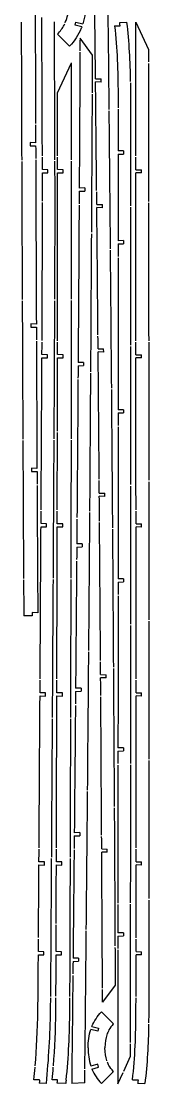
# Model space of a CAD drawing. Header units: millimetres. Extents: x 4 to 96, y 4 to 1215.
# Drawn here: x 5 to 96, y 4 to 766 of the extents above; entities that cross this region are included whole.
import ezdxf

# ---------------------------------------------------------------- set-up
doc = ezdxf.new("R2010")
doc.units = ezdxf.units.MM
doc.layers.get('0').update_dxf_attribs({"linetype": 'CONTINUOUS'})

msp = doc.modelspace()

# ---------------------------------------------------------------- linework, layer by layer
for p, q in [((43.22, 762.84), (43.79, 765.03)), ((47.93, 761.62), (43.22, 762.84)), ((43.79, 765.03), (48.67, 763.76)), ((71.47, 762.39), (75.46, 762.47)), ((75.18, 764.84), (80.38, 764.95)), ((75.46, 762.47), (75.46, 762.54)), ((86.69, 765.17), (95.86, 745.5)), ((39.16, 747.83), (30.59, 756.41)), ((55.75, 741.38), (46.69, 753.57)), ((30.53, 714.45), (40.54, 735.93)), ((57.84, 724.45), (61.82, 724.33)), ((61.85, 722.07), (61.82, 724.33)), ((61.85, 722.07), (57.87, 722.18)), ((73.98, 713.66), (73.98, 712.54)), ((14.85, 678.6), (10.87, 678.7)), ((10.87, 678.7), (10.88, 676.43)), ((10.88, 676.43), (14.86, 676.34)), ((77.98, 672.76), (74.01, 672.68)), ((77.98, 672.76), (77.99, 670.5)), ((74.01, 670.42), (77.99, 670.5)), ((23.67, 659.19), (19.69, 659.31)), ((19.69, 657.05), (23.67, 656.93)), ((34.59, 659.18), (30.61, 659.28)), ((30.61, 657.02), (34.59, 656.92)), ((34.59, 656.92), (34.59, 659.18)), ((86.77, 659.22), (90.75, 659.14)), ((90.75, 656.88), (86.77, 656.96)), ((90.75, 656.88), (90.75, 659.14)), ((46.09, 643.78), (50.07, 643.89)), ((50.09, 646.16), (46.11, 646.04)), ((50.09, 646.16), (50.07, 643.89)), ((58.74, 634.38), (62.72, 634.26)), ((62.74, 632), (62.72, 634.26)), ((62.74, 632), (58.76, 632.12)), ((78, 608.36), (74.02, 608.28)), ((74.02, 606.02), (78, 606.1)), ((78, 608.36), (78, 606.1)), ((15.35, 548.55), (11.37, 548.65)), ((11.37, 548.65), (11.38, 546.38)), ((11.38, 546.38), (15.36, 546.29)), ((23.37, 526.53), (19.39, 526.64)), ((23.35, 524.27), (23.37, 526.53)), ((34.54, 526.53), (30.56, 526.62)), ((34.54, 524.26), (34.54, 526.53)), ((59.68, 530.83), (63.66, 530.71)), ((63.68, 528.45), (59.7, 528.56)), ((63.68, 528.45), (63.66, 530.71)), ((86.84, 526.57), (90.82, 526.49)), ((90.82, 524.23), (90.82, 526.49)), ((19.38, 524.38), (23.35, 524.27)), ((30.56, 524.36), (34.54, 524.26)), ((45.3, 518.7), (49.28, 518.82)), ((49.3, 521.08), (45.32, 520.96)), ((49.3, 521.08), (49.28, 518.82)), ((90.82, 524.23), (86.84, 524.31)), ((77.99, 487.13), (74.02, 487.05)), ((74.02, 484.79), (77.99, 484.87)), ((77.99, 487.13), (77.99, 484.87)), ((15.82, 445.02), (11.84, 445.12)), ((11.84, 445.12), (11.86, 442.86)), ((11.86, 442.86), (15.83, 442.76)), ((60.54, 427.28), (64.52, 427.16)), ((64.53, 424.9), (64.52, 427.16)), ((64.53, 424.9), (60.55, 425.01)), ((22.69, 405.29), (18.71, 405.4)), ((22.68, 403.03), (22.69, 405.29)), ((34.32, 405.29), (30.34, 405.39)), ((34.31, 403.03), (34.32, 405.29)), ((86.88, 405.34), (90.86, 405.26)), ((90.86, 403), (90.86, 405.26)), ((18.7, 403.14), (22.68, 403.03)), ((30.34, 403.12), (34.31, 403.03)), ((90.86, 403), (86.88, 403.08)), ((44.35, 388.62), (48.33, 388.73)), ((48.35, 391), (44.37, 390.88)), ((48.35, 391), (48.33, 388.73)), ((77.97, 365.9), (74, 365.82)), ((77.97, 365.9), (77.97, 363.64)), ((73.99, 363.56), (77.97, 363.64)), ((12.41, 339.21), (6.33, 339.36)), ((16.37, 341.5), (12.4, 341.59)), ((12.4, 341.59), (12.41, 339.21)), ((61.49, 297.19), (65.47, 297.07)), ((65.48, 294.81), (61.5, 294.93)), ((65.48, 294.81), (65.47, 297.07)), ((21.97, 284.05), (17.99, 284.17)), ((21.96, 281.79), (21.97, 284.05)), ((34.04, 284.05), (30.07, 284.15)), ((34.04, 281.79), (34.04, 284.05)), ((43.5, 285.07), (47.48, 285.18)), ((47.5, 287.44), (43.52, 287.33)), ((47.5, 287.44), (47.48, 285.18)), ((86.91, 284.11), (90.88, 284.03)), ((90.88, 281.77), (90.88, 284.03)), ((17.98, 281.91), (21.96, 281.79)), ((30.06, 281.89), (34.04, 281.79)), ((90.88, 281.77), (86.91, 281.85)), ((77.93, 244.67), (73.95, 244.59)), ((77.93, 244.67), (77.93, 242.41)), ((73.95, 242.32), (77.93, 242.41)), ((46.56, 183.89), (42.57, 183.77)), ((46.56, 183.89), (46.53, 181.63)), ((42.55, 181.51), (46.53, 181.63)), ((62.28, 172.11), (66.26, 172)), ((66.27, 169.73), (62.29, 169.85)), ((66.27, 169.73), (66.26, 172)), ((17.22, 160.67), (21.2, 160.55)), ((21.22, 162.81), (17.24, 162.93)), ((21.2, 160.55), (21.22, 162.81)), ((33.71, 162.82), (29.73, 162.92)), ((29.73, 160.65), (33.7, 160.56)), ((33.7, 160.56), (33.71, 162.82)), ((86.91, 162.88), (90.88, 162.79)), ((90.88, 160.53), (86.91, 160.61)), ((90.88, 160.53), (90.88, 162.79)), ((77.86, 112.02), (73.88, 111.94)), ((73.88, 109.68), (77.86, 109.76)), ((77.86, 112.02), (77.86, 109.76)), ((16.8, 96.27), (20.78, 96.16)), ((20.8, 98.42), (16.82, 98.53)), ((20.78, 96.16), (20.8, 98.42)), ((33.51, 98.42), (29.53, 98.52)), ((29.53, 96.26), (33.5, 96.16)), ((41.66, 91.45), (45.64, 91.56)), ((45.66, 93.82), (41.68, 93.71)), ((45.66, 93.82), (45.64, 91.56)), ((86.9, 98.48), (90.87, 98.4)), ((90.87, 96.14), (86.9, 96.22)), ((90.87, 96.14), (90.87, 98.4)), ((71.94, 74.52), (62.88, 62.32)), ((29.33, 55.35), (29.34, 56.44)), ((62.06, 55.24), (70.64, 46.66)), ((86.87, 55.24), (86.87, 56.36)), ((59.37, 41.46), (54.47, 42.73)), ((55.26, 44.86), (59.93, 43.65)), ((59.93, 43.65), (59.37, 41.46)), ((78.03, 12.79), (82.97, 23.4)), ((59.37, 17.7), (54.47, 16.43)), ((55.26, 14.3), (59.93, 15.51)), ((59.93, 15.51), (59.37, 17.7)), ((62.06, 3.91), (70.64, 12.49)), ((73.8, 3.73), (77.6, 11.89)), ((17.63, 6.47), (13.64, 6.59)), ((22.52, 3.95), (17.38, 4.1)), ((17.62, 6.35), (17.63, 6.47)), ((30.64, 6.46), (26.65, 6.56)), ((36.47, 3.94), (30.36, 4.09)), ((30.63, 6.37), (30.64, 6.46)), ((50.09, 4.39), (40.72, 4.02)), ((84.36, 6.51), (88.35, 6.43)), ((88.07, 4.06), (93.27, 3.95)), ((88.35, 6.43), (88.34, 6.36))]:
    msp.add_line(p, q)
for points, knots in [([(57.84, 724.45), (57.84, 724.47), (57.84, 724.49), (57.84, 724.5), (57.54, 753.5), (57.23, 782.59), (56.91, 811.81), (56.91, 811.83), (56.91, 811.85), (56.91, 811.87)], [-47.569558, -47.569558, -47.569558, -47.569558, -47.539075, -47.539075, -47.539075, -1.560978, -1.560978, -1.560978, -1.527864, -1.527864, -1.527864, -1.527864]), ([(36.09, 764.69), (36.51, 765.65), (36.87, 766.63), (37.18, 767.64), (37.72, 769.38), (38.1, 771.17), (38.36, 772.99), (38.65, 775.08), (38.78, 777.21), (38.78, 779.33)], [16.341574, 16.341574, 16.341574, 16.341574, 17.275999, 17.275999, 17.275999, 18.903956, 18.903956, 18.903956, 20.788839, 20.788839, 20.788839, 20.788839]), ([(50.9, 779.33), (50.9, 774.05), (50.27, 768.82), (48.69, 763.82), (48.68, 763.8), (48.68, 763.78), (48.67, 763.76)], [0, 0, 0, 0, 1.582016, 1.582016, 1.582016, 1.587746, 1.587746, 1.587746, 1.587746]), ([(28.72, 666.31), (28.7, 675.78), (28.67, 685.25), (28.63, 694.72), (28.57, 711.83), (28.45, 736.08), (28.29, 765.31)], [226.827964, 226.827964, 226.827964, 226.827964, 229.695127, 229.695127, 229.695127, 234.880883, 234.880883, 234.880883, 234.880883]), ([(30.59, 756.41), (30.6, 756.42), (30.62, 756.44), (30.63, 756.45), (32.64, 758.58), (34.13, 760.76), (35.27, 762.95), (35.41, 763.23), (35.55, 763.5), (35.68, 763.78)], [13.556776, 13.556776, 13.556776, 13.556776, 13.571296, 13.571296, 13.571296, 15.767941, 15.767941, 15.767941, 16.043787, 16.043787, 16.043787, 16.043787]), ([(71.47, 762.39), (71.48, 762.36), (71.48, 762.34), (71.48, 762.32), (73.31, 746.51), (73.93, 729.51), (73.98, 713.66)], [-4.912993, -4.912993, -4.912993, -4.912993, -4.906283, -4.906283, -4.906283, -0.050397, -0.050397, -0.050397, -0.050397]), ([(75.46, 762.54), (75.37, 763.29), (75.28, 764.03), (75.19, 764.78), (75.19, 764.8), (75.18, 764.82), (75.18, 764.84)], [-5.439985, -5.439985, -5.439985, -5.439985, -5.2127324, -5.2127324, -5.2127324, -5.2060205, -5.2060205, -5.2060205, -5.2060205]), ([(83.03, 722.55), (82.8, 736.55), (82.05, 751.12), (80.39, 764.89), (80.39, 764.91), (80.38, 764.93), (80.38, 764.95)], [0.985996, 0.985996, 0.985996, 0.985996, 5.077313, 5.077313, 5.077313, 5.082649, 5.082649, 5.082649, 5.082649]), ([(86.76, 669.22), (86.75, 685.65), (86.74, 701.61), (86.73, 716.99), (86.71, 732.55), (86.7, 748.54), (86.69, 764.9), (86.69, 764.99), (86.69, 765.08), (86.69, 765.17)], [-15.054836, -15.054836, -15.054836, -15.054836, -13.939691, -13.939691, -13.939691, -12.811211, -12.811211, -12.811211, -12.804973, -12.804973, -12.804973, -12.804973]), ([(47.93, 761.62), (47.92, 761.6), (47.91, 761.58), (47.9, 761.56), (47.78, 761.25), (47.66, 760.94), (47.54, 760.63), (45.58, 755.84), (42.78, 751.61), (39.21, 747.88), (39.19, 747.86), (39.18, 747.85), (39.16, 747.83)], [1.815181, 1.815181, 1.815181, 1.815181, 1.821885, 1.821885, 1.821885, 1.921436, 1.921436, 1.921436, 3.469558, 3.469558, 3.469558, 3.475684, 3.475684, 3.475684, 3.475684]), ([(46.69, 753.57), (46.69, 753.51), (46.69, 753.45), (46.69, 753.39), (46.68, 750.45), (46.66, 747.51), (46.65, 744.57)], [-402.589646, -402.589646, -402.589646, -402.589646, -402.493097, -402.493097, -402.493097, -397.756701, -397.756701, -397.756701, -397.756701]), ([(46.64, 743.57), (46.48, 711.04), (46.3, 678.56), (46.11, 646.1), (46.11, 646.08), (46.11, 646.06), (46.11, 646.04)], [-397.219615, -397.219615, -397.219615, -397.219615, -344.79994, -344.79994, -344.79994, -344.766481, -344.766481, -344.766481, -344.766481]), ([(55.62, 714.37), (55.64, 719.27), (55.67, 724.16), (55.69, 729.06), (55.71, 733.16), (55.73, 737.26), (55.75, 741.36), (55.75, 741.36), (55.75, 741.37), (55.75, 741.38)], [72.619974, 72.619974, 72.619974, 72.619974, 74.117739, 74.117739, 74.117739, 75.37221, 75.37221, 75.37221, 75.374251, 75.374251, 75.374251, 75.374251]), ([(95.86, 745.5), (95.86, 745.49), (95.86, 745.49), (95.86, 745.48), (95.86, 742.48), (95.86, 739.49), (95.87, 736.5)], [56.0141707, 56.0141707, 56.0141707, 56.0141707, 56.0153823, 56.0153823, 56.0153823, 56.8372609, 56.8372609, 56.8372609, 56.8372609]), ([(40.66, 666.34), (40.64, 687.2), (40.6, 710.67), (40.55, 735.66), (40.55, 735.75), (40.55, 735.84), (40.54, 735.93)], [-49.669604, -49.669604, -49.669604, -49.669604, -45.777117, -45.777117, -45.777117, -45.763134, -45.763134, -45.763134, -45.763134]), ([(95.87, 735.5), (95.87, 728.81), (95.88, 722.15), (95.88, 715.54), (95.9, 691.15), (95.91, 664.56), (95.93, 636.5)], [56.928959, 56.928959, 56.928959, 56.928959, 58.770187, 58.770187, 58.770187, 65.558488, 65.558488, 65.558488, 65.558488]), ([(58.64, 644.38), (58.39, 670.22), (58.13, 696.13), (57.87, 722.12), (57.87, 722.14), (57.87, 722.16), (57.87, 722.18)], [-90.021815, -90.021815, -90.021815, -90.021815, -48.798865, -48.798865, -48.798865, -48.765863, -48.765863, -48.765863, -48.765863]), ([(30.6, 669.28), (30.58, 683.31), (30.56, 698.47), (30.53, 714.44), (30.53, 714.44), (30.53, 714.44), (30.53, 714.45)], [-49.48689, -49.48689, -49.48689, -49.48689, -46.899304, -46.899304, -46.899304, -46.898583, -46.898583, -46.898583, -46.898583]), ([(73.99, 702.54), (74, 694.88), (74.01, 684.83), (74.01, 672.74), (74.01, 672.72), (74.01, 672.7), (74.01, 672.68)], [-30.107494, -30.107494, -30.107494, -30.107494, -28.577894, -28.577894, -28.577894, -28.575313, -28.575313, -28.575313, -28.575313]), ([(14.81, 691.39), (14.82, 687.04), (14.83, 682.8), (14.85, 678.66), (14.85, 678.64), (14.85, 678.62), (14.85, 678.6)], [-31.456799, -31.456799, -31.456799, -31.456799, -30.6720623, -30.6720623, -30.6720623, -30.6681596, -30.6681596, -30.6681596, -30.6681596]), ([(14.86, 676.34), (14.86, 676.32), (14.86, 676.3), (14.86, 676.28), (14.87, 673.24), (14.88, 670.25), (14.89, 667.34)], [-30.5243491, -30.5243491, -30.5243491, -30.5243491, -30.520621, -30.520621, -30.520621, -29.9373058, -29.9373058, -29.9373058, -29.9373058]), ([(4.84, 665.11), (4.88, 652.19), (4.92, 640.59), (4.96, 630.63), (5.04, 609.46), (5.12, 587.92), (5.21, 566.11)], [-29.790189, -29.790189, -29.790189, -29.790189, -27.178232, -27.178232, -27.178232, -21.627831, -21.627831, -21.627831, -21.627831]), ([(14.89, 666.34), (14.94, 652.94), (14.98, 640.93), (15.02, 630.67), (15.12, 603.85), (15.23, 576.42), (15.35, 548.61), (15.35, 548.59), (15.35, 548.57), (15.35, 548.55)], [-29.870482, -29.870482, -29.870482, -29.870482, -27.178232, -27.178232, -27.178232, -20.144907, -20.144907, -20.144907, -20.139703, -20.139703, -20.139703, -20.139703]), ([(19.69, 659.31), (19.69, 659.33), (19.69, 659.35), (19.69, 659.37), (19.68, 662.33), (19.68, 665.31), (19.67, 668.31)], [-493.908912, -493.908912, -493.908912, -493.908912, -493.862709, -493.862709, -493.862709, -486.801141, -486.801141, -486.801141, -486.801141]), ([(28.64, 566.31), (28.68, 577.7), (28.71, 588.67), (28.73, 598.39), (28.77, 620.68), (28.77, 643), (28.72, 665.31)], [217.030123, 217.030123, 217.030123, 217.030123, 219.973445, 219.973445, 219.973445, 226.727054, 226.727054, 226.727054, 226.727054]), ([(30.61, 659.28), (30.61, 659.3), (30.61, 659.32), (30.61, 659.34), (30.61, 662.26), (30.61, 665.25), (30.6, 668.28)], [-50.1142134, -50.1142134, -50.1142134, -50.1142134, -50.1104679, -50.1104679, -50.1104679, -49.5484894, -49.5484894, -49.5484894, -49.5484894]), ([(40.67, 566.34), (40.69, 589.81), (40.7, 614.85), (40.69, 638.9), (40.69, 647.11), (40.68, 655.96), (40.67, 665.34)], [-56.633538, -56.633538, -56.633538, -56.633538, -51.488581, -51.488581, -51.488581, -49.73191, -49.73191, -49.73191, -49.73191]), ([(74.01, 670.42), (74.01, 670.4), (74.01, 670.38), (74.01, 670.36), (74.02, 653.27), (74.02, 632.31), (74.02, 608.35), (74.02, 608.33), (74.02, 608.3), (74.02, 608.28)], [-28.480977, -28.480977, -28.480977, -28.480977, -28.47855, -28.47855, -28.47855, -26.363363, -26.363363, -26.363363, -26.361562, -26.361562, -26.361562, -26.361562]), ([(86.77, 659.22), (86.77, 659.24), (86.77, 659.26), (86.77, 659.28), (86.77, 662.28), (86.77, 665.26), (86.76, 668.22)], [-15.279875, -15.279875, -15.279875, -15.279875, -15.2785597, -15.2785597, -15.2785597, -15.0774525, -15.0774525, -15.0774525, -15.0774525]), ([(19.71, 636.64), (19.71, 643.43), (19.7, 650.18), (19.69, 656.99), (19.69, 657.01), (19.69, 657.03), (19.69, 657.05)], [-512.024911, -512.024911, -512.024911, -512.024911, -495.757735, -495.757735, -495.757735, -495.708453, -495.708453, -495.708453, -495.708453]), ([(30.58, 536.62), (30.62, 567.68), (30.65, 604.31), (30.63, 638.9), (30.63, 644.62), (30.62, 650.65), (30.61, 656.96), (30.61, 656.98), (30.61, 657), (30.61, 657.02)], [-58.887986, -58.887986, -58.887986, -58.887986, -51.488581, -51.488581, -51.488581, -50.263847, -50.263847, -50.263847, -50.259862, -50.259862, -50.259862, -50.259862]), ([(86.84, 536.57), (86.82, 577.92), (86.8, 618.55), (86.77, 656.9), (86.77, 656.92), (86.77, 656.94), (86.77, 656.96)], [-17.900831, -17.900831, -17.900831, -17.900831, -15.331807, -15.331807, -15.331807, -15.330439, -15.330439, -15.330439, -15.330439]), ([(46.09, 643.78), (46.09, 643.76), (46.09, 643.74), (46.09, 643.72), (46.08, 640.74), (46.06, 637.76), (46.04, 634.78)], [-343.548272, -343.548272, -343.548272, -343.548272, -343.517083, -343.517083, -343.517083, -338.702271, -338.702271, -338.702271, -338.702271]), ([(58.74, 634.38), (58.74, 634.4), (58.74, 634.42), (58.74, 634.44), (58.71, 637.42), (58.68, 640.4), (58.65, 643.38)], [-95.340743, -95.340743, -95.340743, -95.340743, -95.310035, -95.310035, -95.310035, -90.553548, -90.553548, -90.553548, -90.553548]), ([(46.03, 633.78), (45.81, 596.18), (45.57, 558.61), (45.32, 521.03), (45.32, 521.01), (45.32, 520.98), (45.32, 520.96)], [-338.163788, -338.163788, -338.163788, -338.163788, -277.422729, -277.422729, -277.422729, -277.38922, -277.38922, -277.38922, -277.38922]), ([(59.59, 540.83), (59.33, 571.16), (59.05, 601.56), (58.76, 632.06), (58.76, 632.08), (58.76, 632.1), (58.76, 632.12)], [-145.261647, -145.261647, -145.261647, -145.261647, -96.578077, -96.578077, -96.578077, -96.544884, -96.544884, -96.544884, -96.544884]), ([(74.02, 606.02), (74.02, 606), (74.02, 605.98), (74.02, 605.96), (74.02, 603.03), (74.02, 600.05), (74.02, 597.02)], [-26.2952937, -26.2952937, -26.2952937, -26.2952937, -26.2935778, -26.2935778, -26.2935778, -26.0364706, -26.0364706, -26.0364706, -26.0364706]), ([(74.02, 596.02), (74.02, 563.85), (74.02, 526.92), (74.02, 487.11), (74.02, 487.09), (74.02, 487.07), (74.02, 487.05)], [-26.008167, -26.008167, -26.008167, -26.008167, -23.280338, -23.280338, -23.280338, -23.278939, -23.278939, -23.278939, -23.278939]), ([(15.36, 546.29), (15.36, 546.27), (15.36, 546.25), (15.36, 546.23), (15.37, 543.25), (15.38, 540.27), (15.4, 537.29)], [-19.9491102, -19.9491102, -19.9491102, -19.9491102, -19.9442007, -19.9442007, -19.9442007, -19.1922422, -19.1922422, -19.1922422, -19.1922422]), ([(15.4, 536.29), (15.53, 506.21), (15.67, 475.73), (15.82, 445.08), (15.82, 445.06), (15.82, 445.04), (15.82, 445.02)], [-19.108279, -19.108279, -19.108279, -19.108279, -11.53485, -11.53485, -11.53485, -11.529759, -11.529759, -11.529759, -11.529759]), ([(19.39, 526.64), (19.39, 526.66), (19.39, 526.68), (19.39, 526.7), (19.4, 529.74), (19.42, 532.72), (19.43, 535.64)], [-588.448034, -588.448034, -588.448034, -588.448034, -588.415026, -588.415026, -588.415026, -583.284236, -583.284236, -583.284236, -583.284236]), ([(30.56, 526.62), (30.56, 526.64), (30.56, 526.66), (30.56, 526.68), (30.57, 527.19), (30.57, 527.71), (30.57, 528.23), (30.57, 530.65), (30.57, 533.12), (30.58, 535.62)], [-59.6988802, -59.6988802, -59.6988802, -59.6988802, -59.6940201, -59.6940201, -59.6940201, -59.5664298, -59.5664298, -59.5664298, -58.9675559, -58.9675559, -58.9675559, -58.9675559]), ([(59.68, 530.83), (59.68, 530.85), (59.68, 530.87), (59.68, 530.88), (59.66, 533.86), (59.63, 536.85), (59.6, 539.83)], [-150.61255, -150.61255, -150.61255, -150.61255, -150.581633, -150.581633, -150.581633, -145.796619, -145.796619, -145.796619, -145.796619]), ([(86.84, 526.57), (86.84, 526.59), (86.84, 526.61), (86.84, 526.63), (86.84, 529.62), (86.84, 532.6), (86.84, 535.57)], [-18.1076847, -18.1076847, -18.1076847, -18.1076847, -18.1064705, -18.1064705, -18.1064705, -17.9215411, -17.9215411, -17.9215411, -17.9215411]), ([(60.46, 437.27), (60.22, 467.63), (59.97, 498.03), (59.7, 528.5), (59.7, 528.52), (59.7, 528.54), (59.7, 528.56)], [-200.785845, -200.785845, -200.785845, -200.785845, -151.857119, -151.857119, -151.857119, -151.82376, -151.82376, -151.82376, -151.82376]), ([(18.77, 415.4), (18.96, 448.36), (19.14, 481.36), (19.32, 514.36), (19.34, 517.75), (19.36, 521.06), (19.38, 524.32), (19.38, 524.34), (19.38, 524.36), (19.38, 524.38)], [-648.305246, -648.305246, -648.305246, -648.305246, -595.202669, -595.202669, -595.202669, -589.750928, -589.750928, -589.750928, -589.716624, -589.716624, -589.716624, -589.716624]), ([(30.47, 471.84), (30.49, 483.2), (30.53, 501.82), (30.56, 524.3), (30.56, 524.32), (30.56, 524.34), (30.56, 524.36)], [-65.550616, -65.550616, -65.550616, -65.550616, -59.892631, -59.892631, -59.892631, -59.88748, -59.88748, -59.88748, -59.88748]), ([(45.3, 518.7), (45.3, 518.68), (45.3, 518.66), (45.3, 518.64), (45.28, 515.66), (45.26, 512.68), (45.24, 509.7)], [-276.170277, -276.170277, -276.170277, -276.170277, -276.1391, -276.1391, -276.1391, -271.322135, -271.322135, -271.322135, -271.322135]), ([(86.88, 415.34), (86.87, 451.38), (86.86, 488.03), (86.84, 524.25), (86.84, 524.27), (86.84, 524.29), (86.84, 524.31)], [-20.399597, -20.399597, -20.399597, -20.399597, -18.155665, -18.155665, -18.155665, -18.154401, -18.154401, -18.154401, -18.154401]), ([(74.02, 484.79), (74.02, 484.77), (74.02, 484.75), (74.02, 484.73), (74.02, 481.77), (74.02, 478.79), (74.02, 475.79)], [-23.2273514, -23.2273514, -23.2273514, -23.2273514, -23.2260124, -23.2260124, -23.2260124, -23.0234179, -23.0234179, -23.0234179, -23.0234179]), ([(74.02, 474.79), (74.01, 440.08), (74.01, 403.38), (74, 365.88), (74, 365.86), (74, 365.84), (74, 365.82)], [-23.000887, -23.000887, -23.000887, -23.000887, -20.655902, -20.655902, -20.655902, -20.654625, -20.654625, -20.654625, -20.654625]), ([(27.56, 366.31), (27.75, 398.97), (27.93, 431.65), (28.11, 464.39), (28.12, 464.64), (28.12, 464.95), (28.12, 465.31)], [152.863852, 152.863852, 152.863852, 152.863852, 205.585615, 205.585615, 205.585615, 205.993788, 205.993788, 205.993788, 205.993788]), ([(40.32, 366.34), (40.39, 398.16), (40.45, 429.99), (40.51, 461.83), (40.51, 462.72), (40.51, 463.9), (40.52, 465.34)], [-104.605115, -104.605115, -104.605115, -104.605115, -67.84405, -67.84405, -67.84405, -66.814885, -66.814885, -66.814885, -66.814885]), ([(15.83, 442.76), (15.83, 442.74), (15.83, 442.72), (15.83, 442.7), (15.85, 439.72), (15.86, 436.74), (15.88, 433.76)], [-11.3434054, -11.3434054, -11.3434054, -11.3434054, -11.3386072, -11.3386072, -11.3386072, -10.6024348, -10.6024348, -10.6024348, -10.6024348]), ([(60.54, 427.28), (60.54, 427.29), (60.54, 427.31), (60.54, 427.33), (60.51, 430.31), (60.49, 433.29), (60.47, 436.27)], [-206.159025, -206.159025, -206.159025, -206.159025, -206.127955, -206.127955, -206.127955, -201.323087, -201.323087, -201.323087, -201.323087]), ([(15.88, 432.76), (16.03, 402.39), (16.2, 371.9), (16.37, 341.56), (16.37, 341.54), (16.37, 341.52), (16.37, 341.5)], [-10.520142, -10.520142, -10.520142, -10.520142, -3.022143, -3.022143, -3.022143, -3.017049, -3.017049, -3.017049, -3.017049]), ([(60.69, 407.19), (60.65, 413.11), (60.6, 419.03), (60.55, 424.95), (60.55, 424.97), (60.55, 424.99), (60.55, 425.01)], [-216.957187, -216.957187, -216.957187, -216.957187, -207.408569, -207.408569, -207.408569, -207.375104, -207.375104, -207.375104, -207.375104]), ([(18.71, 405.4), (18.71, 405.42), (18.71, 405.44), (18.71, 405.46), (18.73, 408.44), (18.75, 411.42), (18.76, 414.4)], [-653.676413, -653.676413, -653.676413, -653.676413, -653.644931, -653.644931, -653.644931, -648.842305, -648.842305, -648.842305, -648.842305]), ([(30.34, 405.39), (30.34, 405.41), (30.34, 405.42), (30.34, 405.44), (30.35, 408.42), (30.35, 411.41), (30.36, 414.39)], [-89.577996, -89.577996, -89.577996, -89.577996, -89.555409, -89.555409, -89.555409, -86.112877, -86.112877, -86.112877, -86.112877]), ([(86.88, 405.34), (86.88, 405.36), (86.88, 405.38), (86.88, 405.4), (86.88, 408.37), (86.88, 411.36), (86.88, 414.34)], [-20.6075008, -20.6075008, -20.6075008, -20.6075008, -20.6062766, -20.6062766, -20.6062766, -20.4203558, -20.4203558, -20.4203558, -20.4203558]), ([(44.51, 408.7), (44.46, 402.78), (44.42, 396.86), (44.37, 390.94), (44.37, 390.92), (44.37, 390.9), (44.37, 390.88)], [-216.957187, -216.957187, -216.957187, -216.957187, -207.408569, -207.408569, -207.408569, -207.375104, -207.375104, -207.375104, -207.375104]), ([(18.06, 294.17), (18.23, 323.74), (18.41, 353.3), (18.58, 382.9), (18.62, 389.62), (18.66, 396.35), (18.7, 403.08), (18.7, 403.1), (18.7, 403.12), (18.7, 403.14)], [-713.490292, -713.490292, -713.490292, -713.490292, -665.771716, -665.771716, -665.771716, -654.924493, -654.924493, -654.924493, -654.891493, -654.891493, -654.891493, -654.891493]), ([(30.09, 294.15), (30.18, 330.45), (30.26, 366.75), (30.34, 403.06), (30.34, 403.08), (30.34, 403.1), (30.34, 403.12)], [-132.415591, -132.415591, -132.415591, -132.415591, -90.472485, -90.472485, -90.472485, -90.448857, -90.448857, -90.448857, -90.448857]), ([(86.9, 294.11), (86.9, 328.82), (86.89, 365.52), (86.88, 403.02), (86.88, 403.04), (86.88, 403.06), (86.88, 403.08)], [-23.000887, -23.000887, -23.000887, -23.000887, -20.655902, -20.655902, -20.655902, -20.654625, -20.654625, -20.654625, -20.654625]), ([(44.35, 388.62), (44.35, 388.6), (44.35, 388.58), (44.35, 388.56), (44.33, 385.58), (44.3, 382.6), (44.28, 379.62)], [-206.159025, -206.159025, -206.159025, -206.159025, -206.127955, -206.127955, -206.127955, -201.323087, -201.323087, -201.323087, -201.323087]), ([(44.27, 378.62), (44.03, 348.26), (43.78, 317.86), (43.52, 287.39), (43.52, 287.37), (43.52, 287.35), (43.52, 287.33)], [-200.785845, -200.785845, -200.785845, -200.785845, -151.857119, -151.857119, -151.857119, -151.82376, -151.82376, -151.82376, -151.82376]), ([(6.18, 365.11), (6.23, 356.54), (6.28, 347.97), (6.33, 339.42), (6.33, 339.4), (6.33, 339.38), (6.33, 339.36)], [-4.964692, -4.964692, -4.964692, -4.964692, -2.850767, -2.850767, -2.850767, -2.845972, -2.845972, -2.845972, -2.845972]), ([(73.99, 363.56), (73.99, 363.54), (73.99, 363.52), (73.99, 363.5), (73.99, 360.52), (73.99, 357.54), (73.99, 354.56)], [-20.6075008, -20.6075008, -20.6075008, -20.6075008, -20.6062766, -20.6062766, -20.6062766, -20.4203558, -20.4203558, -20.4203558, -20.4203558]), ([(73.99, 353.56), (73.98, 317.52), (73.97, 280.87), (73.95, 244.65), (73.95, 244.63), (73.95, 244.61), (73.95, 244.59)], [-20.399597, -20.399597, -20.399597, -20.399597, -18.155665, -18.155665, -18.155665, -18.154401, -18.154401, -18.154401, -18.154401]), ([(61.49, 297.19), (61.49, 297.21), (61.49, 297.23), (61.49, 297.25), (61.47, 300.23), (61.45, 303.21), (61.43, 306.19)], [-276.170277, -276.170277, -276.170277, -276.170277, -276.1391, -276.1391, -276.1391, -271.322135, -271.322135, -271.322135, -271.322135]), ([(17.99, 284.17), (18, 284.19), (18, 284.21), (18, 284.23), (18.01, 287.21), (18.03, 290.19), (18.05, 293.17)], [-718.869517, -718.869517, -718.869517, -718.869517, -718.837982, -718.837982, -718.837982, -714.028217, -714.028217, -714.028217, -714.028217]), ([(30.07, 284.15), (30.07, 284.17), (30.07, 284.19), (30.07, 284.21), (30.07, 287.19), (30.08, 290.17), (30.09, 293.15)], [-136.267012, -136.267012, -136.267012, -136.267012, -136.244408, -136.244408, -136.244408, -132.800734, -132.800734, -132.800734, -132.800734]), ([(61.59, 282.11), (61.56, 286.36), (61.53, 290.61), (61.5, 294.87), (61.5, 294.89), (61.5, 294.91), (61.5, 294.93)], [-284.294074, -284.294074, -284.294074, -284.294074, -277.422729, -277.422729, -277.422729, -277.38922, -277.38922, -277.38922, -277.38922]), ([(86.91, 284.11), (86.91, 284.13), (86.91, 284.15), (86.91, 284.17), (86.91, 287.13), (86.9, 290.11), (86.9, 293.11)], [-23.2273514, -23.2273514, -23.2273514, -23.2273514, -23.2260124, -23.2260124, -23.2260124, -23.0234179, -23.0234179, -23.0234179, -23.0234179]), ([(43.5, 285.07), (43.5, 285.05), (43.5, 285.03), (43.5, 285.01), (43.47, 282.03), (43.44, 279.05), (43.42, 276.07)], [-150.61255, -150.61255, -150.61255, -150.61255, -150.581633, -150.581633, -150.581633, -145.796619, -145.796619, -145.796619, -145.796619]), ([(17.3, 172.93), (17.53, 209.27), (17.76, 245.56), (17.98, 281.84), (17.98, 281.86), (17.98, 281.89), (17.98, 281.91)], [-778.674707, -778.674707, -778.674707, -778.674707, -720.119245, -720.119245, -720.119245, -720.086212, -720.086212, -720.086212, -720.086212]), ([(29.76, 172.92), (29.87, 209.23), (29.97, 245.53), (30.06, 281.83), (30.06, 281.85), (30.06, 281.87), (30.06, 281.89)], [-179.101919, -179.101919, -179.101919, -179.101919, -137.161748, -137.161748, -137.161748, -137.138124, -137.138124, -137.138124, -137.138124]), ([(43.41, 275.07), (43.14, 244.73), (42.87, 214.33), (42.58, 183.84), (42.57, 183.81), (42.57, 183.79), (42.57, 183.77)], [-145.261647, -145.261647, -145.261647, -145.261647, -96.578077, -96.578077, -96.578077, -96.544884, -96.544884, -96.544884, -96.544884]), ([(86.91, 172.88), (86.91, 205.05), (86.91, 241.98), (86.91, 281.78), (86.91, 281.8), (86.91, 281.83), (86.91, 281.85)], [-26.008167, -26.008167, -26.008167, -26.008167, -23.280338, -23.280338, -23.280338, -23.278939, -23.278939, -23.278939, -23.278939]), ([(73.95, 242.32), (73.95, 242.31), (73.95, 242.29), (73.95, 242.27), (73.95, 239.28), (73.95, 236.3), (73.95, 233.32)], [-18.1076847, -18.1076847, -18.1076847, -18.1076847, -18.1064705, -18.1064705, -18.1064705, -17.9215411, -17.9215411, -17.9215411, -17.9215411]), ([(42.55, 181.51), (42.55, 181.49), (42.55, 181.47), (42.55, 181.45), (42.52, 178.47), (42.5, 175.49), (42.47, 172.51)], [-95.340743, -95.340743, -95.340743, -95.340743, -95.310035, -95.310035, -95.310035, -90.553548, -90.553548, -90.553548, -90.553548]), ([(62.28, 172.11), (62.28, 172.13), (62.28, 172.15), (62.28, 172.17), (62.26, 175.15), (62.24, 178.13), (62.22, 181.11)], [-343.548272, -343.548272, -343.548272, -343.548272, -343.517083, -343.517083, -343.517083, -338.702271, -338.702271, -338.702271, -338.702271]), ([(17.24, 162.93), (17.24, 162.95), (17.24, 162.97), (17.24, 162.99), (17.26, 165.97), (17.28, 168.95), (17.3, 171.93)], [-784.045238, -784.045238, -784.045238, -784.045238, -784.013747, -784.013747, -784.013747, -779.211821, -779.211821, -779.211821, -779.211821]), ([(29.73, 162.92), (29.73, 162.93), (29.73, 162.95), (29.73, 162.97), (29.74, 165.95), (29.75, 168.93), (29.76, 171.92)], [-182.951647, -182.951647, -182.951647, -182.951647, -182.929042, -182.929042, -182.929042, -179.486903, -179.486903, -179.486903, -179.486903]), ([(42.46, 171.51), (42.21, 145.67), (41.95, 119.76), (41.68, 93.77), (41.68, 93.75), (41.68, 93.73), (41.68, 93.71)], [-90.021815, -90.021815, -90.021815, -90.021815, -48.798865, -48.798865, -48.798865, -48.765863, -48.765863, -48.765863, -48.765863]), ([(62.83, 72.32), (62.66, 104.86), (62.48, 137.34), (62.29, 169.79), (62.29, 169.81), (62.29, 169.83), (62.29, 169.85)], [-397.219615, -397.219615, -397.219615, -397.219615, -344.79994, -344.79994, -344.79994, -344.766481, -344.766481, -344.766481, -344.766481]), ([(86.91, 162.88), (86.91, 162.89), (86.91, 162.91), (86.91, 162.93), (86.91, 165.87), (86.91, 168.85), (86.91, 171.88)], [-26.2952937, -26.2952937, -26.2952937, -26.2952937, -26.2935778, -26.2935778, -26.2935778, -26.0364706, -26.0364706, -26.0364706, -26.0364706]), ([(16.88, 108.53), (17, 125.91), (17.11, 143.26), (17.22, 160.61), (17.22, 160.63), (17.22, 160.65), (17.22, 160.67)], [-813.232471, -813.232471, -813.232471, -813.232471, -785.29274, -785.29274, -785.29274, -785.259778, -785.259778, -785.259778, -785.259778]), ([(25.68, 66.32), (25.79, 76.35), (25.84, 86.88), (25.85, 88.46), (26.01, 114.12), (26.18, 139.73), (26.34, 165.32)], [0.898161, 0.898161, 0.898161, 0.898161, 3.446015, 3.446015, 3.446015, 44.70092, 44.70092, 44.70092, 44.70092]), ([(29.6, 118.72), (29.64, 132.68), (29.68, 146.64), (29.73, 160.59), (29.73, 160.61), (29.73, 160.63), (29.73, 160.65)], [-199.963732, -199.963732, -199.963732, -199.963732, -183.845932, -183.845932, -183.845932, -183.822332, -183.822332, -183.822332, -183.822332]), ([(39.47, 66.34), (39.56, 82.4), (39.61, 105.88), (39.62, 108.68), (39.69, 127.57), (39.74, 146.46), (39.8, 165.34)], [-207.051834, -207.051834, -207.051834, -207.051834, -203.811739, -203.811739, -203.811739, -182.006714, -182.006714, -182.006714, -182.006714]), ([(86.9, 108.48), (86.9, 123.54), (86.91, 141.05), (86.91, 160.55), (86.91, 160.57), (86.91, 160.59), (86.91, 160.61)], [-28.084739, -28.084739, -28.084739, -28.084739, -26.363363, -26.363363, -26.363363, -26.361562, -26.361562, -26.361562, -26.361562]), ([(73.9, 132.32), (73.89, 125.49), (73.89, 118.71), (73.88, 112), (73.88, 111.98), (73.88, 111.96), (73.88, 111.94)], [-15.7811655, -15.7811655, -15.7811655, -15.7811655, -15.3318072, -15.3318072, -15.3318072, -15.3304392, -15.3304392, -15.3304392, -15.3304392]), ([(82.98, 33.4), (82.98, 40.09), (82.99, 46.75), (82.99, 53.36), (83.01, 77.75), (83.03, 104.34), (83.04, 132.4)], [56.928959, 56.928959, 56.928959, 56.928959, 58.770187, 58.770187, 58.770187, 65.558488, 65.558488, 65.558488, 65.558488]), ([(16.82, 98.53), (16.82, 98.55), (16.82, 98.57), (16.82, 98.59), (16.84, 101.57), (16.86, 104.55), (16.88, 107.53)], [-818.592075, -818.592075, -818.592075, -818.592075, -818.560644, -818.560644, -818.560644, -813.768522, -813.768522, -813.768522, -813.768522]), ([(29.53, 98.52), (29.53, 98.54), (29.53, 98.56), (29.53, 98.58), (29.54, 100.62), (29.55, 102.45), (29.55, 103.98), (29.56, 106.39), (29.56, 108.07), (29.56, 108.72)], [-205.011488, -205.011488, -205.011488, -205.011488, -205.007031, -205.007031, -205.007031, -204.5426, -204.5426, -204.5426, -203.811739, -203.811739, -203.811739, -203.811739]), ([(73.88, 109.68), (73.88, 109.66), (73.88, 109.64), (73.88, 109.62), (73.88, 106.62), (73.88, 103.64), (73.88, 100.68)], [-15.279875, -15.279875, -15.279875, -15.279875, -15.2785597, -15.2785597, -15.2785597, -15.0774525, -15.0774525, -15.0774525, -15.0774525]), ([(86.9, 98.48), (86.9, 98.5), (86.9, 98.52), (86.9, 98.54), (86.9, 101.41), (86.9, 104.39), (86.9, 107.48)], [-28.4809773, -28.4809773, -28.4809773, -28.4809773, -28.4785504, -28.4785504, -28.4785504, -28.1229908, -28.1229908, -28.1229908, -28.1229908]), ([(71.8, 101.52), (71.83, 96.63), (71.85, 91.73), (71.88, 86.84), (71.9, 82.74), (71.92, 78.64), (71.94, 74.54), (71.94, 74.53), (71.94, 74.52), (71.94, 74.52)], [72.619974, 72.619974, 72.619974, 72.619974, 74.117739, 74.117739, 74.117739, 75.37221, 75.37221, 75.37221, 75.374251, 75.374251, 75.374251, 75.374251]), ([(73.88, 99.68), (73.87, 83.25), (73.85, 67.28), (73.84, 51.91), (73.83, 36.34), (73.81, 20.35), (73.8, 4), (73.8, 3.91), (73.8, 3.82), (73.8, 3.73)], [-15.054836, -15.054836, -15.054836, -15.054836, -13.939691, -13.939691, -13.939691, -12.811211, -12.811211, -12.811211, -12.804973, -12.804973, -12.804973, -12.804973]), ([(16.75, 88.67), (16.77, 91.18), (16.79, 93.7), (16.8, 96.21), (16.8, 96.23), (16.8, 96.25), (16.8, 96.27)], [-823.879003, -823.879003, -823.879003, -823.879003, -819.836931, -819.836931, -819.836931, -819.804046, -819.804046, -819.804046, -819.804046]), ([(29.41, 66.44), (29.42, 67.63), (29.42, 68.87), (29.43, 70.13), (29.47, 78.08), (29.5, 87.21), (29.52, 94.61), (29.52, 95.15), (29.53, 95.68), (29.53, 96.2), (29.53, 96.22), (29.53, 96.24), (29.53, 96.26)], [-207.049075, -207.049075, -207.049075, -207.049075, -206.80793, -206.80793, -206.80793, -205.291536, -205.291536, -205.291536, -205.181366, -205.181366, -205.181366, -205.177025, -205.177025, -205.177025, -205.177025]), ([(41.66, 91.45), (41.66, 91.43), (41.66, 91.41), (41.66, 91.39), (41.63, 88.41), (41.6, 85.43), (41.56, 82.45)], [-47.569558, -47.569558, -47.569558, -47.569558, -47.539075, -47.539075, -47.539075, -42.814052, -42.814052, -42.814052, -42.814052]), ([(86.88, 66.36), (86.89, 74.02), (86.89, 84.07), (86.9, 96.16), (86.9, 96.18), (86.9, 96.2), (86.9, 96.22)], [-30.107494, -30.107494, -30.107494, -30.107494, -28.577894, -28.577894, -28.577894, -28.575313, -28.575313, -28.575313, -28.575313]), ([(16.45, 56.49), (16.56, 62.24), (16.63, 69.88), (16.68, 76.27), (16.7, 79.43), (16.72, 82.29), (16.73, 84.48), (16.74, 85.57), (16.74, 86.49), (16.75, 87.2), (16.75, 87.89), (16.75, 88.39), (16.75, 88.67)], [-827.339125, -827.339125, -827.339125, -827.339125, -825.587933, -825.587933, -825.587933, -824.723031, -824.723031, -824.723031, -824.295862, -824.295862, -824.295862, -823.879003, -823.879003, -823.879003, -823.879003]), ([(41.55, 81.45), (41.29, 55.74), (41.01, 29.96), (40.72, 4.09), (40.72, 4.07), (40.72, 4.04), (40.72, 4.02)], [-42.285877, -42.285877, -42.285877, -42.285877, -1.560978, -1.560978, -1.560978, -1.527864, -1.527864, -1.527864, -1.527864]), ([(62.88, 62.32), (62.88, 62.38), (62.88, 62.44), (62.88, 62.5), (62.86, 65.44), (62.85, 68.38), (62.83, 71.32)], [-402.589646, -402.589646, -402.589646, -402.589646, -402.493097, -402.493097, -402.493097, -397.756701, -397.756701, -397.756701, -397.756701]), ([(22.52, 3.95), (22.52, 3.96), (22.52, 3.98), (22.52, 4), (24.34, 21.2), (25.23, 39.09), (25.54, 56.32)], [0.323364, 0.323364, 0.323364, 0.323364, 0.328898, 0.328898, 0.328898, 5.49108, 5.49108, 5.49108, 5.49108]), ([(55.26, 44.86), (55.27, 44.88), (55.28, 44.9), (55.29, 44.92), (56.89, 48.77), (59.15, 52.17), (62.02, 55.2), (62.03, 55.21), (62.05, 55.23), (62.06, 55.24)], [1.571764, 1.571764, 1.571764, 1.571764, 1.578668, 1.578668, 1.578668, 2.826549, 2.826549, 2.826549, 2.832712, 2.832712, 2.832712, 2.832712]), ([(84.36, 6.51), (84.36, 6.53), (84.37, 6.56), (84.37, 6.58), (86.19, 22.38), (86.82, 39.39), (86.87, 55.24)], [-4.912993, -4.912993, -4.912993, -4.912993, -4.906283, -4.906283, -4.906283, -0.050397, -0.050397, -0.050397, -0.050397]), ([(70.64, 46.66), (70.62, 46.65), (70.61, 46.64), (70.6, 46.62), (69.26, 45.18), (68.25, 43.74), (67.48, 42.33), (66.85, 41.19), (66.34, 40.01), (65.93, 38.78), (65.16, 36.46), (64.59, 33.53), (64.59, 29.58)], [12.570818, 12.570818, 12.570818, 12.570818, 12.582026, 12.582026, 12.582026, 13.732592, 13.732592, 13.732592, 14.662507, 14.662507, 14.662507, 16.407926, 16.407926, 16.407926, 16.407926]), ([(95.92, 46.35), (95.68, 32.35), (94.94, 17.78), (93.27, 4), (93.27, 3.99), (93.27, 3.97), (93.27, 3.95)], [0.985996, 0.985996, 0.985996, 0.985996, 5.077313, 5.077313, 5.077313, 5.082649, 5.082649, 5.082649, 5.082649]), ([(52.47, 29.58), (52.47, 34.04), (53.04, 38.46), (54.45, 42.67), (54.45, 42.69), (54.46, 42.71), (54.47, 42.73)], [0, 0, 0, 0, 1.338639, 1.338639, 1.338639, 1.344268, 1.344268, 1.344268, 1.344268]), ([(82.97, 23.4), (82.97, 23.4), (82.97, 23.41), (82.97, 23.41), (82.98, 26.42), (82.98, 29.41), (82.98, 32.4)], [56.0141707, 56.0141707, 56.0141707, 56.0141707, 56.0153823, 56.0153823, 56.0153823, 56.8372609, 56.8372609, 56.8372609, 56.8372609]), ([(52.47, 29.58), (52.47, 25.11), (53.04, 20.7), (54.45, 16.48), (54.45, 16.46), (54.46, 16.45), (54.47, 16.43)], [0, 0, 0, 0, 1.338639, 1.338639, 1.338639, 1.344268, 1.344268, 1.344268, 1.344268]), ([(66, 20.17), (65.98, 20.24), (65.95, 20.31), (65.93, 20.38), (65.16, 22.69), (64.59, 25.63), (64.59, 29.58)], [14.608991, 14.608991, 14.608991, 14.608991, 14.662507, 14.662507, 14.662507, 16.407926, 16.407926, 16.407926, 16.407926]), ([(13.64, 6.59), (13.65, 6.61), (13.65, 6.63), (13.65, 6.65), (13.95, 9.55), (14.22, 12.52), (14.47, 15.55)], [0.38106101, 0.38106101, 0.38106101, 0.38106101, 0.38120434, 0.38120434, 0.38120434, 0.40063344, 0.40063344, 0.40063344, 0.40063344]), ([(26.65, 6.56), (26.65, 6.58), (26.65, 6.61), (26.65, 6.63), (26.98, 9.56), (27.27, 12.53), (27.53, 15.52)], [-4.9164285, -4.9164285, -4.9164285, -4.9164285, -4.9097886, -4.9097886, -4.9097886, -4.0116259, -4.0116259, -4.0116259, -4.0116259]), ([(70.64, 12.49), (70.62, 12.5), (70.61, 12.52), (70.6, 12.53), (69.26, 13.98), (68.25, 15.42), (67.48, 16.82), (67.05, 17.6), (66.67, 18.4), (66.35, 19.23)], [12.570818, 12.570818, 12.570818, 12.570818, 12.582026, 12.582026, 12.582026, 13.732592, 13.732592, 13.732592, 14.369514, 14.369514, 14.369514, 14.369514]), ([(50.09, 4.39), (50.09, 4.41), (50.09, 4.43), (50.09, 4.45), (50.12, 7.43), (50.15, 10.41), (50.18, 13.39)], [0.3896884, 0.3896884, 0.3896884, 0.3896884, 0.3953952, 0.3953952, 0.3953952, 1.2903272, 1.2903272, 1.2903272, 1.2903272]), ([(55.26, 14.3), (55.27, 14.28), (55.28, 14.26), (55.29, 14.24), (56.89, 10.39), (59.15, 6.98), (62.02, 3.96), (62.03, 3.94), (62.05, 3.93), (62.06, 3.91)], [1.571764, 1.571764, 1.571764, 1.571764, 1.578668, 1.578668, 1.578668, 2.826549, 2.826549, 2.826549, 2.832712, 2.832712, 2.832712, 2.832712]), ([(17.62, 6.35), (17.54, 5.61), (17.47, 4.89), (17.39, 4.16), (17.39, 4.14), (17.39, 4.12), (17.38, 4.1)], [2.761067911, 2.761067911, 2.761067911, 2.761067911, 2.765943926, 2.765943926, 2.765943926, 2.766088427, 2.766088427, 2.766088427, 2.766088427]), ([(30.36, 4.09), (30.37, 4.11), (30.37, 4.13), (30.37, 4.15), (30.46, 4.89), (30.54, 5.63), (30.63, 6.37)], [5.2160835, 5.2160835, 5.2160835, 5.2160835, 5.2227257, 5.2227257, 5.2227257, 5.4472647, 5.4472647, 5.4472647, 5.4472647]), ([(36.74, 6.36), (36.66, 5.57), (36.57, 4.78), (36.48, 3.99), (36.48, 3.98), (36.47, 3.96), (36.47, 3.94)], [-5.4472647, -5.4472647, -5.4472647, -5.4472647, -5.2120553, -5.2120553, -5.2120553, -5.2066312, -5.2066312, -5.2066312, -5.2066312]), ([(88.34, 6.36), (88.26, 5.61), (88.17, 4.87), (88.08, 4.12), (88.07, 4.1), (88.07, 4.08), (88.07, 4.06)], [-5.439985, -5.439985, -5.439985, -5.439985, -5.2127324, -5.2127324, -5.2127324, -5.2060205, -5.2060205, -5.2060205, -5.2060205])]:
    msp.add_open_spline(points, degree=3, knots=knots)
for points in [[(66.38, 801.5), (66.73, 768.37), (67.07, 735.38), (67.39, 702.5)], [(14.48, 791.38), (14.59, 755.69), (14.7, 721.78), (14.8, 692.39)], [(4.5, 765.11), (4.62, 728.21), (4.73, 694.12), (4.83, 666.11)], [(19.67, 669.31), (19.6, 697.64), (19.45, 728.15), (19.26, 768.31)], [(83.12, 712.55), (83.12, 715.51), (83.1, 718.52), (83.05, 721.55)], [(55.08, 614.37), (55.27, 647.34), (55.45, 680.33), (55.61, 713.37)], [(73.98, 712.54), (73.99, 710.11), (73.99, 707.1), (73.99, 703.54)], [(83.15, 633.4), (83.15, 672.06), (83.14, 700.19), (83.12, 712.55)], [(67.4, 701.5), (67.73, 668.4), (68.04, 635.41), (68.33, 602.51)], [(23.67, 656.93), (23.67, 657.69), (23.67, 658.44), (23.67, 659.19)], [(19.44, 536.64), (19.64, 576.35), (19.72, 606.46), (19.71, 635.64)], [(95.93, 635.5), (95.94, 603.99), (95.96, 570.65), (95.97, 536.5)], [(83.15, 533.4), (83.15, 570.58), (83.15, 604.25), (83.15, 632.4)], [(54.46, 514.38), (54.68, 547.37), (54.88, 580.36), (55.07, 613.37)], [(68.34, 601.51), (68.63, 568.43), (68.92, 535.44), (69.18, 502.51)], [(5.22, 565.11), (5.35, 532.59), (5.5, 499.48), (5.66, 466.11)], [(28.13, 466.31), (28.19, 477.95), (28.47, 524.16), (28.63, 565.31)], [(40.52, 466.34), (40.55, 481.32), (40.63, 520.36), (40.67, 565.34)], [(95.97, 535.5), (95.98, 502.93), (95.99, 469.63), (96, 436.5)], [(83.14, 433.4), (83.14, 468.06), (83.15, 501.44), (83.15, 532.4)], [(53.78, 414.38), (54.02, 447.4), (54.24, 480.39), (54.46, 513.38)], [(45.23, 508.7), (45.01, 475.73), (44.77, 442.74), (44.51, 409.7)], [(69.19, 501.51), (69.46, 468.46), (69.71, 435.47), (69.95, 402.51)], [(5.66, 465.11), (5.82, 432.24), (5.99, 399.13), (6.17, 366.11)], [(30.45, 461.84), (30.45, 463.69), (30.46, 466.75), (30.47, 470.84)], [(30.36, 415.39), (30.39, 430.87), (30.42, 446.36), (30.45, 461.84)], [(96, 435.5), (96.01, 402.02), (96.02, 368.71), (96.02, 336.5)], [(83.12, 333.4), (83.12, 366.88), (83.13, 400.19), (83.14, 432.4)], [(53.01, 314.38), (53.27, 347.43), (53.53, 380.42), (53.77, 413.38)], [(61.42, 307.19), (61.19, 340.17), (60.95, 373.16), (60.7, 406.19)], [(69.96, 401.51), (70.2, 368.49), (70.43, 335.5), (70.64, 302.52)], [(26.97, 266.32), (27.17, 299.31), (27.36, 332.3), (27.55, 365.31)], [(40.08, 266.34), (40.17, 299.34), (40.25, 332.34), (40.32, 365.34)], [(96.02, 335.5), (96.03, 300.84), (96.04, 267.46), (96.04, 236.5)], [(83.08, 233.4), (83.1, 265.97), (83.11, 299.26), (83.12, 332.4)], [(52.15, 214.38), (52.45, 247.46), (52.73, 280.45), (53, 313.38)], [(70.65, 301.52), (70.86, 268.52), (71.07, 235.53), (71.26, 202.52)], [(62.22, 182.11), (62.02, 215.13), (61.82, 248.12), (61.59, 281.11)], [(26.35, 166.32), (26.56, 199.35), (26.76, 232.34), (26.96, 265.32)], [(39.8, 166.34), (39.9, 199.35), (40, 232.34), (40.08, 265.34)], [(73.95, 232.32), (73.93, 198.56), (73.92, 165.28), (73.9, 133.32)], [(83.04, 133.4), (83.06, 164.9), (83.07, 198.25), (83.08, 232.4)], [(96.04, 235.5), (96.04, 198.31), (96.04, 164.65), (96.04, 136.5)], [(51.22, 114.39), (51.54, 147.49), (51.85, 180.48), (52.15, 213.38)], [(71.26, 201.52), (71.45, 168.55), (71.63, 135.56), (71.8, 102.52)], [(96.04, 135.5), (96.03, 96.84), (96.02, 68.71), (96.01, 56.35)], [(29.56, 108.72), (29.57, 111.72), (29.58, 114.72), (29.59, 117.72)], [(50.19, 14.39), (50.55, 47.52), (50.89, 80.51), (51.21, 113.39)], [(33.5, 96.16), (33.51, 96.94), (33.51, 97.69), (33.51, 98.42)], [(25.54, 56.32), (25.59, 59.03), (25.64, 62.13), (25.67, 65.32)], [(29.34, 56.44), (29.36, 58.82), (29.39, 61.93), (29.41, 65.44)], [(39.4, 56.34), (39.42, 58.74), (39.45, 61.84), (39.47, 65.34)], [(86.87, 56.36), (86.87, 58.79), (86.88, 61.8), (86.88, 65.36)], [(14.56, 16.55), (15.55, 28.82), (16.19, 42.15), (16.45, 56.49)], [(27.62, 16.51), (28.7, 29.39), (29.19, 42.67), (29.33, 55.35)], [(36.74, 6.36), (38.54, 22.78), (39.25, 40.08), (39.4, 56.34)], [(96.01, 56.35), (96.01, 53.39), (95.98, 50.38), (95.94, 47.35)]]:
    msp.add_open_spline(points, degree=3)

doc.saveas('drawing.dxf')
